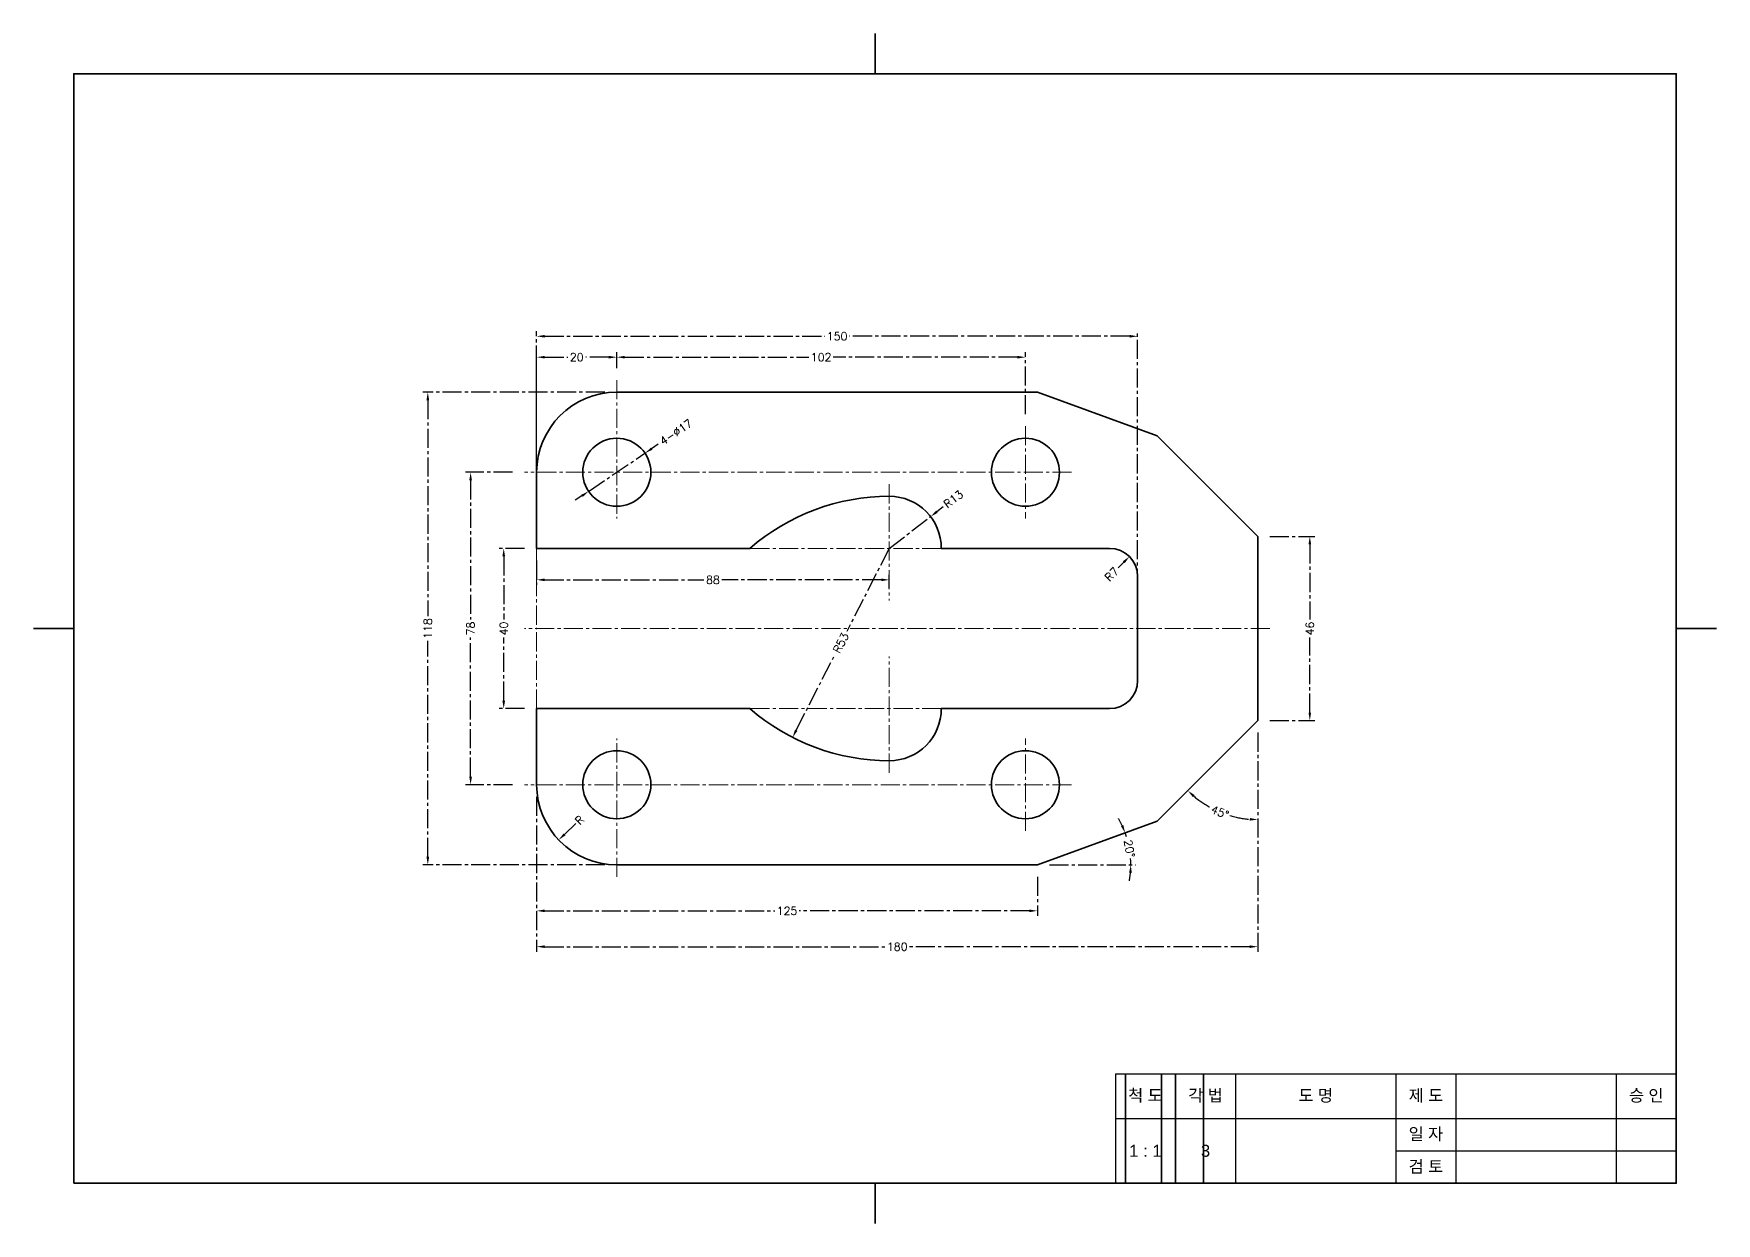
# Model space of a CAD drawing. Header units: millimetres. Extents: x 0 to 11420, y 0 to 297.
# Drawn here: x 11000 to 11420, y 0 to 297 of the extents above; entities that cross this region are included whole.
import ezdxf

# ---------------------------------------------------------------- set-up
doc = ezdxf.new("R2010")
doc.units = ezdxf.units.MM
doc.header["$LTSCALE"] = 0.25
doc.linetypes.add('CENTER2', pattern=[28.575, 19.05, -3.175, 3.175, -3.175])
for name, color, linetype, lineweight in [('1_윤곽선', 4, 'Continuous', 35), ('2_외형선', 7, 'Continuous', 35), ('4_중심선', 1, 'CENTER2', 18)]:
    doc.layers.add(name, color=color, linetype=linetype, lineweight=lineweight)
doc.styles.get("Standard").update_dxf_attribs({"font": 'arial.ttf'})
doc.styles.add('주석', font='romans.shx', dxfattribs={"height": 2, "bigfont": 'whgtxt.shx'})
doc.dimstyles.new('주석', dxfattribs={"dimscale": 0, "dimtxt": 2, "dimasz": 2, "dimexe": 1.25, "dimexo": 3, "dimtad": 0, "dimtxsty": '주석', "dimcen": 0, "dimclrd": 3, "dimclre": 3, "dimclrt": 3, "dimadec": 0, "dimazin": 0, "dimtfac": 1, "dimtmove": 0, "dimatfit": 3, "dimfxl": 5, "dimtfill": 1, "dimarcsym": 0})

# ---------------------------------------------------------------- blocks, each defined once
blk = doc.blocks.new('*T331')
at = {"layer": '1_윤곽선', "color": 0, "linetype": 'ByBlock', "lineweight": -2, "transparency": 16777216}
for p, q in [((0, 0), (140, 0)), ((0, 0), (0, -27.35)), ((140, 0), (140, -27.35)), ((0, -27.35), (140, -27.35))]:
    blk.add_line(p, q, dxfattribs=at)
at = {"layer": '1_윤곽선', "color": 3, "linetype": 'ByBlock', "lineweight": -2, "transparency": 16777216}
for p, q in [((15, 0), (15, -27.35)), ((30, 0), (30, -27.35)), ((70, 0), (70, -27.35)), ((85, 0), (85, -27.35)), ((125, 0), (125, -27.35)), ((0, -11.14), (140, -11.14)), ((70, -19.24), (140, -19.24))]:
    blk.add_line(p, q, dxfattribs=at)
at = {"layer": '1_윤곽선', "color": 2, "transparency": 16777216, "char_height": 3, "attachment_point": 5}
for s, insert, width in [('{\\fGulim|b0|i0|c129|p50;척 도}', (7.5, -5.57), 12), ('{\\fGulim|b0|i0|c129|p50;각 법}', (22.5, -5.57), 12), ('{\\fGulim|b0|i0|c129|p50;도 명}', (50, -5.57), 37), ('{\\fGulim|b0|i0|c129|p50;제 도}', (77.5, -5.57), 12), ('{\\fGulim|b0|i0|c129|p50;승 인}', (132.5, -5.57), 12), ('{\\fGulim|b0|i0|c129|p50;일 자}', (77.5, -15.19), 12), ('1 : 1', (7.5, -19.24), 12), ('3', (22.5, -19.24), 12), ('{\\fGulim|b0|i0|c129|p50;검 토}', (77.5, -23.29), 12)]:
    blk.add_mtext(s, dxfattribs=dict(at, insert=insert, width=width))
blk = doc.blocks.new('*D344')
at = {"layer": '4_중심선', "color": 3, "lineweight": -2, "transparency": 16777216}
for p, q in [((11119.55, 187.5), (11107.81, 187.5)), ((11109.06, 185.5), (11109.06, 150.74)), ((11109.06, 111.5), (11109.06, 146.26)), ((11119.55, 109.5), (11107.81, 109.5))]:
    blk.add_line(p, q, dxfattribs=at)
at = {"layer": '4_중심선', "color": 3, "transparency": 16777216}
for points in [[(11108.73, 185.5), (11109.39, 185.5), (11109.06, 187.5)], [(11108.73, 111.5), (11109.39, 111.5), (11109.06, 109.5)]]:
    blk.add_solid(points, dxfattribs=at)
at = {"layer": 'Defpoints', "color": 0, "transparency": 16777216}
for p in [(11122.55, 187.5), (11109.06, 109.5), (11122.55, 109.5)]:
    blk.add_point(p, dxfattribs=at)
at = {"layer": '4_중심선', "color": 3, "transparency": 16777216, "insert": (11109.06, 148.5), "char_height": 2, "attachment_point": 5, "rotation": 90, "style": '주석', "bg_fill": 3, "box_fill_scale": 1.1, "bg_fill_color": 256, "bg_fill_true_color": 13158600, "bg_fill_transparency": 0}
blk.add_mtext('78', dxfattribs=at)
blk = doc.blocks.new('*D345')
at = {"layer": '4_중심선', "color": 3, "lineweight": -2, "transparency": 16777216}
for p, q in [((11122.55, 168.5), (11116.08, 168.5)), ((11117.33, 166.5), (11117.33, 150.74)), ((11117.33, 130.5), (11117.33, 146.26)), ((11122.55, 128.5), (11116.08, 128.5))]:
    blk.add_line(p, q, dxfattribs=at)
at = {"layer": '4_중심선', "color": 3, "transparency": 16777216}
for points in [[(11117, 166.5), (11117.67, 166.5), (11117.33, 168.5)], [(11117, 130.5), (11117.67, 130.5), (11117.33, 128.5)]]:
    blk.add_solid(points, dxfattribs=at)
at = {"layer": 'Defpoints', "color": 0, "transparency": 16777216}
for p in [(11125.55, 168.5), (11117.33, 128.5), (11125.55, 128.5)]:
    blk.add_point(p, dxfattribs=at)
at = {"layer": '4_중심선', "color": 3, "transparency": 16777216, "insert": (11117.33, 148.5), "char_height": 2, "attachment_point": 5, "rotation": 90, "style": '주석', "bg_fill": 3, "box_fill_scale": 1.1, "bg_fill_color": 256, "bg_fill_true_color": 13158600, "bg_fill_transparency": 0}
blk.add_mtext('40', dxfattribs=at)
blk = doc.blocks.new('*D346')
at = {"layer": '4_중심선', "color": 3, "lineweight": -2, "transparency": 16777216}
for p, q in [((11142.55, 207.5), (11097.13, 207.5)), ((11098.38, 205.5), (11098.38, 151.55)), ((11098.38, 91.5), (11098.38, 145.45)), ((11142.55, 89.5), (11097.13, 89.5))]:
    blk.add_line(p, q, dxfattribs=at)
at = {"layer": '4_중심선', "color": 3, "transparency": 16777216}
for points in [[(11098.04, 205.5), (11098.71, 205.5), (11098.38, 207.5)], [(11098.04, 91.5), (11098.71, 91.5), (11098.38, 89.5)]]:
    blk.add_solid(points, dxfattribs=at)
at = {"layer": 'Defpoints', "color": 0, "transparency": 16777216}
for p in [(11145.55, 207.5), (11098.38, 89.5), (11145.55, 89.5)]:
    blk.add_point(p, dxfattribs=at)
at = {"layer": '4_중심선', "color": 3, "transparency": 16777216, "insert": (11098.38, 148.5), "char_height": 2, "attachment_point": 5, "rotation": 90, "style": '주석', "bg_fill": 3, "box_fill_scale": 1.1, "bg_fill_color": 256, "bg_fill_true_color": 13158600, "bg_fill_transparency": 0}
blk.add_mtext('118', dxfattribs=at)
blk = doc.blocks.new('*D347')
at = {"layer": '4_중심선', "color": 3, "lineweight": -2, "transparency": 16777216}
for p, q in [((11125.55, 171.5), (11125.55, 222.7)), ((11275.55, 151.5), (11275.55, 222.7)), ((11127.55, 221.45), (11197.5, 221.45)), ((11273.55, 221.45), (11203.6, 221.45))]:
    blk.add_line(p, q, dxfattribs=at)
at = {"layer": '4_중심선', "color": 3, "transparency": 16777216}
for points in [[(11127.55, 221.79), (11127.55, 221.12), (11125.55, 221.45)], [(11273.55, 221.79), (11273.55, 221.12), (11275.55, 221.45)]]:
    blk.add_solid(points, dxfattribs=at)
at = {"layer": 'Defpoints', "color": 0, "transparency": 16777216}
for p in [(11275.55, 221.45), (11125.55, 168.5), (11275.55, 148.5)]:
    blk.add_point(p, dxfattribs=at)
at = {"layer": '4_중심선', "color": 3, "transparency": 16777216, "insert": (11200.55, 221.45), "char_height": 2, "attachment_point": 5, "style": '주석', "bg_fill": 3, "box_fill_scale": 1.1, "bg_fill_color": 256, "bg_fill_true_color": 13158600, "bg_fill_transparency": 0}
blk.add_mtext('150', dxfattribs=at)
blk = doc.blocks.new('*D348')
at = {"layer": '4_중심선', "color": 3, "lineweight": -2, "transparency": 16777216}
for p, q in [((11125.55, 190.5), (11125.55, 217.48)), ((11127.55, 216.23), (11133.31, 216.23)), ((11143.55, 216.23), (11137.79, 216.23)), ((11145.55, 213.5), (11145.55, 217.48))]:
    blk.add_line(p, q, dxfattribs=at)
at = {"layer": '4_중심선', "color": 3, "transparency": 16777216}
for points in [[(11127.55, 216.56), (11127.55, 215.9), (11125.55, 216.23)], [(11143.55, 216.56), (11143.55, 215.9), (11145.55, 216.23)]]:
    blk.add_solid(points, dxfattribs=at)
at = {"layer": 'Defpoints', "color": 0, "transparency": 16777216}
for p in [(11145.55, 216.23), (11145.55, 210.5), (11125.55, 187.5)]:
    blk.add_point(p, dxfattribs=at)
at = {"layer": '4_중심선', "color": 3, "transparency": 16777216, "insert": (11135.55, 216.23), "char_height": 2, "attachment_point": 5, "style": '주석', "bg_fill": 3, "box_fill_scale": 1.1, "bg_fill_color": 256, "bg_fill_true_color": 13158600, "bg_fill_transparency": 0}
blk.add_mtext('20', dxfattribs=at)
blk = doc.blocks.new('*D349')
at = {"layer": '4_중심선', "color": 3, "lineweight": -2, "transparency": 16777216}
for p, q in [((11145.55, 213.5), (11145.55, 217.48)), ((11147.55, 216.23), (11193.5, 216.23)), ((11245.55, 216.23), (11199.6, 216.23)), ((11247.55, 202), (11247.55, 217.48))]:
    blk.add_line(p, q, dxfattribs=at)
at = {"layer": '4_중심선', "color": 3, "transparency": 16777216}
for points in [[(11147.55, 216.56), (11147.55, 215.9), (11145.55, 216.23)], [(11245.55, 216.56), (11245.55, 215.9), (11247.55, 216.23)]]:
    blk.add_solid(points, dxfattribs=at)
at = {"layer": 'Defpoints', "color": 0, "transparency": 16777216}
for p in [(11247.55, 216.23), (11145.55, 210.5), (11247.55, 199)]:
    blk.add_point(p, dxfattribs=at)
at = {"layer": '4_중심선', "color": 3, "transparency": 16777216, "insert": (11196.55, 216.23), "char_height": 2, "attachment_point": 5, "style": '주석', "bg_fill": 3, "box_fill_scale": 1.1, "bg_fill_color": 256, "bg_fill_true_color": 13158600, "bg_fill_transparency": 0}
blk.add_mtext('102', dxfattribs=at)
blk = doc.blocks.new('*D350')
at = {"layer": '4_중심선', "color": 3, "lineweight": -2, "transparency": 16777216}
for p, q in [((11125.55, 106.5), (11125.55, 76.77)), ((11250.55, 86.5), (11250.55, 76.77)), ((11127.55, 78.02), (11185, 78.02)), ((11248.55, 78.02), (11191.1, 78.02))]:
    blk.add_line(p, q, dxfattribs=at)
at = {"layer": '4_중심선', "color": 3, "transparency": 16777216}
for points in [[(11127.55, 78.35), (11127.55, 77.69), (11125.55, 78.02)], [(11248.55, 78.35), (11248.55, 77.69), (11250.55, 78.02)]]:
    blk.add_solid(points, dxfattribs=at)
at = {"layer": 'Defpoints', "color": 0, "transparency": 16777216}
for p in [(11125.55, 109.5), (11250.55, 89.5), (11250.55, 78.02)]:
    blk.add_point(p, dxfattribs=at)
at = {"layer": '4_중심선', "color": 3, "transparency": 16777216, "insert": (11188.05, 78.02), "char_height": 2, "attachment_point": 5, "style": '주석', "bg_fill": 3, "box_fill_scale": 1.1, "bg_fill_color": 256, "bg_fill_true_color": 13158600, "bg_fill_transparency": 0}
blk.add_mtext('125', dxfattribs=at)
blk = doc.blocks.new('*D351')
at = {"layer": '4_중심선', "color": 3, "lineweight": -2, "transparency": 16777216}
for p, q in [((11305.55, 122.5), (11305.55, 67.82)), ((11125.55, 106.5), (11125.55, 67.82)), ((11127.55, 69.07), (11212.5, 69.07)), ((11303.55, 69.07), (11218.6, 69.07))]:
    blk.add_line(p, q, dxfattribs=at)
at = {"layer": '4_중심선', "color": 3, "transparency": 16777216}
for points in [[(11127.55, 69.4), (11127.55, 68.74), (11125.55, 69.07)], [(11303.55, 69.4), (11303.55, 68.74), (11305.55, 69.07)]]:
    blk.add_solid(points, dxfattribs=at)
at = {"layer": 'Defpoints', "color": 0, "transparency": 16777216}
for p in [(11305.55, 125.5), (11125.55, 109.5), (11305.55, 69.07)]:
    blk.add_point(p, dxfattribs=at)
at = {"layer": '4_중심선', "color": 3, "transparency": 16777216, "insert": (11215.55, 69.07), "char_height": 2, "attachment_point": 5, "style": '주석', "bg_fill": 3, "box_fill_scale": 1.1, "bg_fill_color": 256, "bg_fill_true_color": 13158600, "bg_fill_transparency": 0}
blk.add_mtext('180', dxfattribs=at)
blk = doc.blocks.new('*D352')
at = {"layer": '4_중심선', "color": 3, "lineweight": -2, "transparency": 16777216}
for p, q in [((11125.55, 165.5), (11125.55, 159.4)), ((11127.55, 160.65), (11167.31, 160.65)), ((11211.55, 160.65), (11171.79, 160.65)), ((11213.55, 158.5), (11213.55, 161.9))]:
    blk.add_line(p, q, dxfattribs=at)
at = {"layer": '4_중심선', "color": 3, "transparency": 16777216}
for points in [[(11127.55, 160.98), (11127.55, 160.31), (11125.55, 160.65)], [(11211.55, 160.98), (11211.55, 160.31), (11213.55, 160.65)]]:
    blk.add_solid(points, dxfattribs=at)
at = {"layer": 'Defpoints', "color": 0, "transparency": 16777216}
for p in [(11125.55, 168.5), (11213.55, 160.65), (11213.55, 155.5)]:
    blk.add_point(p, dxfattribs=at)
at = {"layer": '4_중심선', "color": 3, "transparency": 16777216, "insert": (11169.55, 160.65), "char_height": 2, "attachment_point": 5, "style": '주석', "bg_fill": 3, "box_fill_scale": 1.1, "bg_fill_color": 256, "bg_fill_true_color": 13158600, "bg_fill_transparency": 0}
blk.add_mtext('88', dxfattribs=at)
blk = doc.blocks.new('*D354')
at = {"layer": '4_중심선', "color": 3, "lineweight": -2, "transparency": 16777216}
for p, q in [((11155.91, 194.5), (11154.25, 193.38)), ((11138.51, 182.74), (11152.59, 192.26)), ((11136.85, 181.62), (11135.2, 180.5))]:
    blk.add_line(p, q, dxfattribs=at)
at = {"layer": '4_중심선', "color": 3, "transparency": 16777216}
blk.add_solid([(11136.67, 181.89), (11137.04, 181.34), (11138.51, 182.74)], dxfattribs=at)
at = {"layer": 'Defpoints', "color": 0, "transparency": 16777216}
for p in [(11152.59, 192.26), (11138.51, 182.74)]:
    blk.add_point(p, dxfattribs=at)
at = {"layer": '4_중심선', "color": 3, "transparency": 16777216, "insert": (11160.33, 197.49), "char_height": 2, "attachment_point": 5, "rotation": 34.0652, "style": '주석', "bg_fill": 3, "box_fill_scale": 1.1, "bg_fill_color": 256, "bg_fill_true_color": 13158600, "bg_fill_transparency": 0}
blk.add_mtext('4-∅17', dxfattribs=at)
at = {"layer": '4_중심선', "color": 3, "transparency": 16777216}
blk.add_solid([(11154.06, 193.66), (11154.44, 193.11), (11152.59, 192.26)], dxfattribs=at)
blk = doc.blocks.new('*D355')
at = {"layer": '4_중심선', "color": 3, "lineweight": -2, "transparency": 16777216}
blk.add_line((11135.33, 99.79), (11132.5, 97.1), dxfattribs=at)
at = {"layer": 'Defpoints', "color": 0, "transparency": 16777216}
for p in [(11145.55, 109.5), (11131.05, 95.73)]:
    blk.add_point(p, dxfattribs=at)
at = {"layer": '4_중심선', "color": 3, "transparency": 16777216, "insert": (11136.27, 100.68), "char_height": 2, "attachment_point": 5, "rotation": 43.5294, "style": '주석', "bg_fill": 3, "box_fill_scale": 1.1, "bg_fill_color": 256, "bg_fill_true_color": 13158600, "bg_fill_transparency": 0}
blk.add_mtext('R', dxfattribs=at)
at = {"layer": '4_중심선', "color": 3, "transparency": 16777216}
blk.add_solid([(11132.27, 97.34), (11132.73, 96.86), (11131.05, 95.73)], dxfattribs=at)
blk = doc.blocks.new('*D356')
at = {"layer": '4_중심선', "color": 3, "lineweight": -2, "transparency": 16777216}
for p, q in [((11308.55, 171.5), (11319.78, 171.5)), ((11318.53, 169.5), (11318.53, 150.74)), ((11318.53, 127.5), (11318.53, 146.26)), ((11308.55, 125.5), (11319.78, 125.5))]:
    blk.add_line(p, q, dxfattribs=at)
at = {"layer": '4_중심선', "color": 3, "transparency": 16777216}
for points in [[(11318.2, 169.5), (11318.86, 169.5), (11318.53, 171.5)], [(11318.2, 127.5), (11318.86, 127.5), (11318.53, 125.5)]]:
    blk.add_solid(points, dxfattribs=at)
at = {"layer": 'Defpoints', "color": 0, "transparency": 16777216}
for p in [(11305.55, 171.5), (11305.55, 125.5), (11318.53, 125.5)]:
    blk.add_point(p, dxfattribs=at)
at = {"layer": '4_중심선', "color": 3, "transparency": 16777216, "insert": (11318.53, 148.5), "char_height": 2, "attachment_point": 5, "rotation": 90, "style": '주석', "bg_fill": 3, "box_fill_scale": 1.1, "bg_fill_color": 256, "bg_fill_true_color": 13158600, "bg_fill_transparency": 0}
blk.add_mtext('46', dxfattribs=at)
blk = doc.blocks.new('*D357')
at = {"layer": '4_중심선', "color": 3, "lineweight": -2, "transparency": 16777216}
for p, q in [((11213.55, 168.5), (11223.86, 176.42)), ((11227.04, 178.85), (11225.45, 177.63))]:
    blk.add_line(p, q, dxfattribs=at)
at = {"layer": 'Defpoints', "color": 0, "transparency": 16777216}
for p in [(11223.86, 176.42), (11213.55, 168.5)]:
    blk.add_point(p, dxfattribs=at)
at = {"layer": '4_중심선', "color": 3, "transparency": 16777216, "insert": (11229.57, 180.8), "char_height": 2, "attachment_point": 5, "rotation": 37.5119, "style": '주석', "bg_fill": 3, "box_fill_scale": 1.1, "bg_fill_color": 256, "bg_fill_true_color": 13158600, "bg_fill_transparency": 0}
blk.add_mtext('R13', dxfattribs=at)
at = {"layer": '4_중심선', "color": 3, "transparency": 16777216}
blk.add_solid([(11225.25, 177.9), (11225.65, 177.37), (11223.86, 176.42)], dxfattribs=at)
blk = doc.blocks.new('*D358')
at = {"layer": '4_중심선', "color": 3, "lineweight": -2, "transparency": 16777216}
for p, q in [((11213.55, 168.5), (11202.94, 147.75)), ((11190.34, 123.09), (11200.04, 142.06))]:
    blk.add_line(p, q, dxfattribs=at)
at = {"layer": '4_중심선', "color": 3, "transparency": 16777216}
blk.add_solid([(11190.04, 123.24), (11190.64, 122.94), (11189.43, 121.31)], dxfattribs=at)
at = {"layer": 'Defpoints', "color": 0, "transparency": 16777216}
for p in [(11213.55, 168.5), (11189.43, 121.31)]:
    blk.add_point(p, dxfattribs=at)
at = {"layer": '4_중심선', "color": 3, "transparency": 16777216, "insert": (11201.49, 144.9), "char_height": 2, "attachment_point": 5, "rotation": 62.9267, "style": '주석', "bg_fill": 3, "box_fill_scale": 1.1, "bg_fill_color": 256, "bg_fill_true_color": 13158600, "bg_fill_transparency": 0}
blk.add_mtext('R53', dxfattribs=at)
blk = doc.blocks.new('*D359')
at = {"layer": '4_중심선', "color": 3, "lineweight": -2, "transparency": 16777216}
blk.add_line((11270.67, 163.62), (11272.09, 165.04), dxfattribs=at)
at = {"layer": 'Defpoints', "color": 0, "transparency": 16777216}
blk.add_point((11273.5, 166.45), dxfattribs=at)
at = {"layer": '4_중심선', "color": 3, "transparency": 16777216, "insert": (11269.09, 162.03), "char_height": 2, "attachment_point": 5, "rotation": 45, "style": '주석', "bg_fill": 3, "box_fill_scale": 1.1, "bg_fill_color": 256, "bg_fill_true_color": 13158600, "bg_fill_transparency": 0}
blk.add_mtext('R7', dxfattribs=at)
at = {"layer": '4_중심선', "color": 3, "transparency": 16777216}
blk.add_solid([(11271.85, 165.27), (11272.32, 164.8), (11273.5, 166.45)], dxfattribs=at)
at = {"layer": 'Defpoints', "color": 0, "transparency": 16777216}
blk.add_point((11268.55, 161.5), dxfattribs=at)
blk = doc.blocks.new('*D360')
at = {"layer": '4_중심선', "color": 3, "lineweight": -2, "transparency": 16777216}
blk.add_line((11253.55, 89.5), (11275.09, 89.5), dxfattribs=at)
for start, end in [(24.9212, 29.8423), (360, 20), (350.1577, 355.0788)]:
    blk.add_arc((11250.55, 89.5), 23.29, start, end, dxfattribs=at)
at = {"layer": '4_중심선', "color": 3, "transparency": 16777216}
for points in [[(11271.98, 99.44), (11271.37, 99.19), (11272.44, 97.47)], [(11273.42, 87.52), (11274.09, 87.49), (11273.84, 89.5)]]:
    blk.add_solid(points, dxfattribs=at)
at = {"layer": 'Defpoints', "color": 0, "transparency": 16777216}
for p in [(11280.42, 100.37), (11145.55, 89.5), (11250.55, 89.5), (11250.55, 89.5)]:
    blk.add_point(p, dxfattribs=at)
at = {"layer": '4_중심선', "color": 3, "transparency": 16777216, "insert": (11273.49, 93.54), "char_height": 2, "attachment_point": 5, "rotation": 280, "style": '주석', "bg_fill": 3, "box_fill_scale": 1.1, "bg_fill_color": 256, "bg_fill_true_color": 13158600, "bg_fill_transparency": 0}
blk.add_mtext('20°', dxfattribs=at)
at = {"layer": 'Defpoints', "color": 0, "transparency": 16777216}
blk.add_point((11273.69, 92.2), dxfattribs=at)
blk = doc.blocks.new('*D361')
at = {"layer": '4_중심선', "color": 3, "lineweight": -2, "transparency": 16777216}
blk.add_line((11305.55, 122.5), (11305.55, 99.54), dxfattribs=at)
for start, end in [(229.6382, 241.4025), (253.5975, 265.3618)]:
    blk.add_arc((11305.55, 125.5), 24.71, start, end, dxfattribs=at)
at = {"layer": '4_중심선', "color": 3, "transparency": 16777216}
for points in [[(11289.32, 106.42), (11289.77, 106.91), (11288.08, 108.03)], [(11303.57, 101.2), (11303.54, 100.54), (11305.55, 100.79)]]:
    blk.add_solid(points, dxfattribs=at)
at = {"layer": 'Defpoints', "color": 0, "transparency": 16777216}
for p in [(11305.55, 148.5), (11305.55, 125.5), (11305.55, 125.5), (11280.42, 100.37)]:
    blk.add_point(p, dxfattribs=at)
at = {"layer": '4_중심선', "color": 3, "transparency": 16777216, "insert": (11296.09, 102.67), "char_height": 2, "attachment_point": 5, "rotation": 337.5, "style": '주석', "bg_fill": 3, "box_fill_scale": 1.1, "bg_fill_color": 256, "bg_fill_true_color": 13158600, "bg_fill_transparency": 0}
blk.add_mtext('45°', dxfattribs=at)
at = {"layer": 'Defpoints', "color": 0, "transparency": 16777216}
blk.add_point((11293.19, 104.1), dxfattribs=at)

msp = doc.modelspace()

# ---------------------------------------------------------------- linework, layer by layer
at = {"layer": '1_윤곽선'}
for p, q in [((11210, 297), (11210, 287)), ((11000, 148.5), (11010, 148.5)), ((11420, 148.5), (11410, 148.5)), ((11210, 0), (11210, 10))]:
    msp.add_line(p, q, dxfattribs=at)
msp.add_lwpolyline([(11010, 10), (11410, 10), (11410, 287), (11010, 287)], close=True, dxfattribs=at)
at = {"layer": '2_외형선'}
for p, q in [((11250.551, 207.5), (11145.551, 207.5)), ((11250.551, 207.5), (11280.424, 196.627)), ((11305.551, 171.5), (11280.424, 196.627)), ((11125.551, 187.5), (11125.551, 168.5)), ((11178.78, 168.5), (11125.551, 168.5)), ((11268.551, 168.5), (11226.551, 168.5)), ((11305.551, 171.5), (11305.551, 148.5)), ((11275.551, 161.5), (11275.551, 148.5)), ((11275.551, 135.5), (11275.551, 148.5)), ((11305.551, 125.5), (11305.551, 148.5)), ((11125.551, 109.5), (11125.551, 128.5)), ((11178.78, 128.5), (11125.551, 128.5)), ((11268.551, 128.5), (11226.551, 128.5)), ((11305.551, 125.5), (11280.424, 100.373)), ((11250.551, 89.5), (11280.424, 100.373)), ((11250.551, 89.5), (11145.551, 89.5)), ((11272.5, 37.347), (11272.5, 10)), ((11281.5, 37.347), (11281.5, 10)), ((11285, 37.347), (11285, 10)), ((11292, 37.347), (11292, 10))]:
    msp.add_line(p, q, dxfattribs=at)
for centre in [(11145.551, 187.5), (11247.551, 187.5), (11145.551, 109.5), (11247.551, 109.5)]:
    msp.add_circle(centre, 8.5, dxfattribs=at)
for centre, radius, start, end in [((11145.551, 187.5), 20, 90, 180), ((11213.551, 128.5), 53, 90, 130.99935), ((11213.551, 168.5), 13, 0, 90), ((11268.551, 161.5), 7, 0, 90), ((11268.551, 135.5), 7, 270, 0), ((11213.551, 168.5), 53, 229.00065, 270), ((11213.551, 128.5), 13, 270, 0), ((11145.551, 109.5), 20, 180, 270)]:
    msp.add_arc(centre, radius, start, end, dxfattribs=at)
at = {"layer": '4_중심선'}
for p, q in [((11145.551, 210.5), (11145.551, 176)), ((11250.551, 207.576), (11250.551, 207.5)), ((11247.551, 199), (11247.551, 176)), ((11259.051, 187.5), (11122.551, 187.5)), ((11213.551, 184.5), (11213.551, 155.5)), ((11125.551, 168.5), (11125.551, 148.5)), ((11226.551, 168.5), (11178.78, 168.5)), ((11308.551, 148.5), (11122.551, 148.5)), ((11125.551, 128.5), (11125.551, 148.5)), ((11213.551, 112.5), (11213.551, 141.5)), ((11226.551, 128.5), (11178.78, 128.5)), ((11145.551, 86.5), (11145.551, 121)), ((11247.551, 98), (11247.551, 121)), ((11259.051, 109.5), (11122.551, 109.5))]:
    msp.add_line(p, q, dxfattribs=at)

# ---------------------------------------------------------------- block references
msp.add_blockref('*T331', (11270, 37.347))

# ---------------------------------------------------------------- next in the draw order: dimensions: what is measured, and where the dimension line sits
dim = msp.add_linear_dim(base=(11109.061, 109.5), p1=(11122.551, 187.5), p2=(11122.551, 109.5), angle=90, dimstyle='주석', dxfattribs=at)
dim.commit()
dim.dimension.update_dxf_attribs({"geometry": '*D344', "text_midpoint": (11109.061, 148.5)})

# ---------------------------------------------------------------- next in the draw order: dimensions: what is measured, and where the dimension line sits
dim = msp.add_linear_dim(base=(11117.334, 128.5), p1=(11125.551, 168.5), p2=(11125.551, 128.5), angle=90, dimstyle='주석', dxfattribs=at)
dim.commit()
dim.dimension.update_dxf_attribs({"geometry": '*D345', "text_midpoint": (11117.334, 148.5)})

# ---------------------------------------------------------------- next in the draw order: dimensions: what is measured, and where the dimension line sits
dim = msp.add_linear_dim(base=(11098.376, 89.5), p1=(11145.551, 207.5), p2=(11145.551, 89.5), angle=90, dimstyle='주석', dxfattribs=at)
dim.commit()
dim.dimension.update_dxf_attribs({"geometry": '*D346', "text_midpoint": (11098.376, 148.5)})

# ---------------------------------------------------------------- next in the draw order: dimensions: what is measured, and where the dimension line sits
for base, p1, p2, picture, middle in [((11275.551, 221.455), (11125.551, 168.5), (11275.551, 148.5), '*D347', (11200.551, 221.455)), ((11250.551, 78.02), (11125.551, 109.5), (11250.551, 89.5), '*D350', (11188.051, 78.02))]:
    dim = msp.add_linear_dim(base=base, p1=p1, p2=p2, dimstyle='주석', dxfattribs=at)
    dim.commit()
    dim.dimension.update_dxf_attribs({"geometry": picture, "text_midpoint": middle})

# ---------------------------------------------------------------- next in the draw order: dimensions: what is measured, and where the dimension line sits
for base, p1, p2, picture, middle in [((11145.551, 216.229), (11125.551, 187.5), (11145.551, 210.5), '*D348', (11135.551, 216.229)), ((11213.551, 160.647), (11125.551, 168.5), (11213.551, 155.5), '*D352', (11169.551, 160.647)), ((11305.551, 69.069), (11125.551, 109.5), (11305.551, 125.5), '*D351', (11215.551, 69.069))]:
    dim = msp.add_linear_dim(base=base, p1=p1, p2=p2, dimstyle='주석', dxfattribs=at)
    dim.commit()
    dim.dimension.update_dxf_attribs({"geometry": picture, "text_midpoint": middle})
dim = msp.add_radius_dim(center=(11268.551, 161.5), mpoint=(11273.501, 166.45), dimstyle='주석', dxfattribs=at)
dim.commit()
dim.dimension.update_dxf_attribs({"geometry": '*D359', "text_midpoint": (11269.085, 162.035), "dimtype": 164})

# ---------------------------------------------------------------- next in the draw order: dimensions: what is measured, and where the dimension line sits
dim = msp.add_linear_dim(base=(11247.551, 216.229), p1=(11145.551, 210.5), p2=(11247.551, 199), dimstyle='주석', dxfattribs=at)
dim.commit()
dim.dimension.update_dxf_attribs({"geometry": '*D349', "text_midpoint": (11196.551, 216.229)})
dim = msp.add_radius_dim(center=(11213.551, 168.5), mpoint=(11223.863, 176.416), dimstyle='주석', dxfattribs=at)
dim.commit()
dim.dimension.update_dxf_attribs({"geometry": '*D357', "text_midpoint": (11229.571, 180.798)})
dim = msp.add_linear_dim(base=(11318.53, 125.5), p1=(11305.551, 171.5), p2=(11305.551, 125.5), angle=90, dimstyle='주석', dxfattribs=at)
dim.commit()
dim.dimension.update_dxf_attribs({"geometry": '*D356', "text_midpoint": (11318.53, 148.5)})
dim = msp.add_radius_dim(center=(11145.551, 109.5), mpoint=(11131.05, 95.725), text='R', dimstyle='주석', dxfattribs=at)
dim.commit()
dim.dimension.update_dxf_attribs({"geometry": '*D355', "text_midpoint": (11136.268, 100.682), "dimtype": 164})

# ---------------------------------------------------------------- next in the draw order: dimensions: what is measured, and where the dimension line sits
dim = msp.add_diameter_dim_2p(p1=(11138.509, 182.739), p2=(11152.592, 192.261), text='4-<>', dimstyle='주석', dxfattribs=at)
dim.commit()
dim.dimension.update_dxf_attribs({"geometry": '*D354', "text_midpoint": (11160.329, 197.492)})
dim = msp.add_radius_dim(center=(11213.551, 168.5), mpoint=(11189.429, 121.307), dimstyle='주석', override={"dimtmove": 2}, dxfattribs=at)
dim.commit()
dim.dimension.update_dxf_attribs({"geometry": '*D358', "text_midpoint": (11201.49, 144.904), "dimtype": 164})
dim = msp.add_angular_dim_2l(base=(11273.686, 92.204), line1=((11250.551, 89.5), (11145.551, 89.5)), line2=((11250.551, 89.5), (11280.424, 100.373)), dimstyle='주석', override={"dimscale": 0}, dxfattribs=at)
dim.commit()
dim.dimension.update_dxf_attribs({"geometry": '*D360', "text_midpoint": (11273.49, 93.545)})

# ---------------------------------------------------------------- next in the draw order: dimensions: what is measured, and where the dimension line sits
dim = msp.add_angular_dim_2l(base=(11293.194, 104.098), line1=((11305.551, 125.5), (11305.551, 148.5)), line2=((11305.551, 125.5), (11280.424, 100.373)), dimstyle='주석', override={"dimscale": 0}, dxfattribs=at)
dim.commit()
dim.dimension.update_dxf_attribs({"geometry": '*D361', "text_midpoint": (11296.094, 102.668)})

doc.saveas('drawing.dxf')
